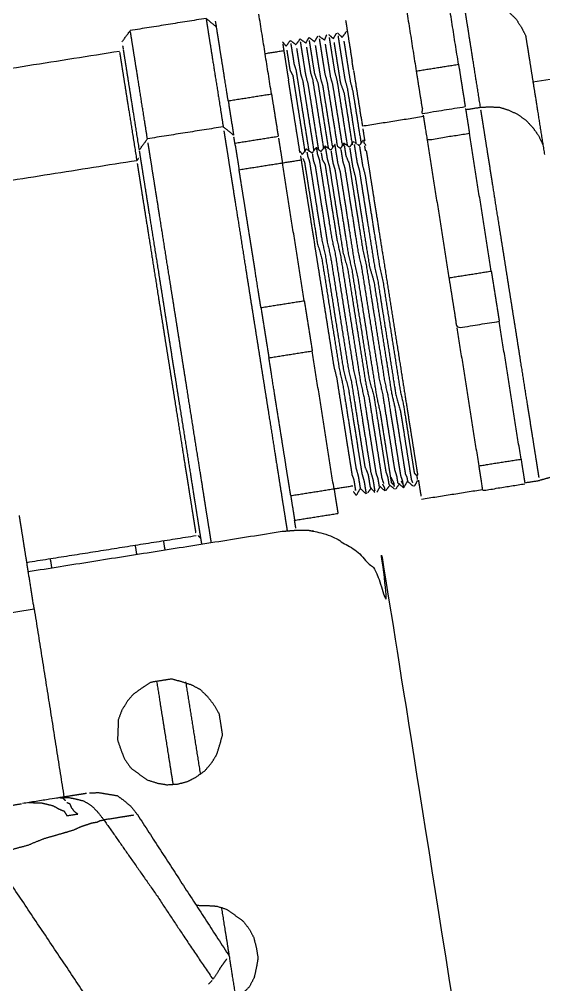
# Model space of a CAD drawing. Header units: inches. Extents: x 5516 to 5996, y -2506 to -2249.
# Drawn here: x 5681.752 to 5683.924, y -2469.846 to -2465.849 of the extents above; entities that cross this region are included whole.
import ezdxf

# ---------------------------------------------------------------- set-up
doc = ezdxf.new("R2010")
doc.units = ezdxf.units.IN
doc.header["$LTSCALE"] = 12
doc.header["$MEASUREMENT"] = 0
doc.layers.add('Make2D$Visible$DARK GREEN', color=98, linetype='Continuous', true_color=0x006300)

msp = doc.modelspace()

# ---------------------------------------------------------------- linework, layer by layer
at = {"layer": 'Make2D$Visible$DARK GREEN'}
for points in [[(5683.3433, -2465.73256), (5683.3956, -2466.06278)], [(5683.57091, -2466.03502), (5683.5186, -2465.70479)], [(5683.52893, -2465.77002), (5683.59009, -2465.76034), (5683.62807, -2465.76268), (5683.67013, -2465.76437), (5683.70533, -2465.77552), (5683.74589, -2465.79417), (5683.77895, -2465.81818), (5683.80858, -2465.84692), (5683.8307, -2465.88103), (5683.84874, -2465.91579), (5683.85584, -2465.96063)], [(5683.66176, -2466.21286), (5683.65143, -2466.14763), (5683.64174, -2466.08648), (5683.63206, -2466.02533), (5683.62366, -2465.97233), (5683.61656, -2465.92749), (5683.60946, -2465.88264), (5683.60365, -2465.84595), (5683.59913, -2465.81741), (5683.59525, -2465.79295), (5683.59267, -2465.77664)], [(5683.87909, -2466.1074), (5686.16618, -2465.74516)], [(5682.52535, -2465.84539), (5682.21144, -2465.89511)], [(5682.5685, -2465.88035), (5682.52535, -2465.84539)], [(5682.526, -2465.84947), (5682.52794, -2465.8617), (5682.53052, -2465.87801), (5682.53568, -2465.91062), (5682.54085, -2465.94324), (5682.54795, -2465.98808), (5682.5557, -2466.037), (5682.56474, -2466.09408), (5682.57507, -2466.15931), (5682.58476, -2466.22046), (5682.59638, -2466.29384)], [(5682.57108, -2465.89666), (5682.56463, -2465.85589)], [(5682.79631, -2466.1577), (5682.74401, -2465.82748)], [(5682.17713, -2465.94234), (5682.21144, -2465.89511)], [(5682.28246, -2466.34356), (5682.27084, -2466.27018), (5682.26116, -2466.20903), (5682.25082, -2466.1438), (5682.24179, -2466.08672), (5682.23404, -2466.0378), (5682.22693, -2465.99295), (5682.22177, -2465.96034), (5682.2166, -2465.92773), (5682.21402, -2465.91142), (5682.21208, -2465.89919)], [(5682.61112, -2466.14942), (5682.60208, -2466.09234), (5682.59562, -2466.05157), (5682.58852, -2466.00673), (5682.58271, -2465.97004), (5682.57754, -2465.93742), (5682.57367, -2465.91296), (5682.57108, -2465.89666)], [(5683.08932, -2465.92323), (5683.10648, -2465.89962)], [(5682.84148, -2465.94159), (5682.85694, -2465.96004)], [(5682.85694, -2465.96004), (5682.8741, -2465.93642)], [(5682.8741, -2465.93642), (5682.89771, -2465.95358)], [(5682.89771, -2465.95358), (5682.91487, -2465.92997)], [(5682.91487, -2465.92997), (5682.93848, -2465.94712)], [(5682.99191, -2466.39), (5682.98416, -2466.34108), (5682.97641, -2466.29216), (5682.96866, -2466.24324), (5682.96156, -2466.19839), (5682.9551, -2466.15762), (5682.94929, -2466.12093), (5682.93876, -2466.08081), (5682.93424, -2466.05227), (5682.92972, -2466.02373), (5682.92584, -2465.99927), (5682.92261, -2465.97889), (5682.91939, -2465.9585), (5682.9168, -2465.9422)], [(5682.93848, -2465.94712), (5682.95156, -2465.92416)], [(5682.95156, -2465.92416), (5682.97517, -2465.94131)], [(5683.03268, -2466.38355), (5683.02493, -2466.33462), (5683.01718, -2466.2857), (5683.00943, -2466.23678), (5683.00233, -2466.19193), (5682.99587, -2466.15117), (5682.99006, -2466.11447), (5682.97545, -2466.075), (5682.97093, -2466.04646), (5682.96641, -2466.01792), (5682.96253, -2465.99346), (5682.95931, -2465.97308), (5682.95608, -2465.95269), (5682.95349, -2465.93639)], [(5682.97517, -2465.94131), (5682.98825, -2465.91834)], [(5682.99233, -2465.9177), (5683.01594, -2465.93485)], [(5683.01594, -2465.93485), (5683.02494, -2465.91253)], [(5683.03309, -2465.91124), (5683.05263, -2465.92904)], [(5683.03503, -2465.92347), (5683.03761, -2465.93978), (5683.04084, -2465.96016), (5683.04407, -2465.98055), (5683.04859, -2466.00909), (5683.05247, -2466.03355), (5683.05763, -2466.06616), (5683.06752, -2466.10221), (5683.07333, -2466.1389), (5683.08043, -2466.18374), (5683.08754, -2466.22859), (5683.09464, -2466.27343), (5683.10239, -2466.32235), (5683.11014, -2466.37128)], [(5683.05263, -2465.92904), (5683.06571, -2465.90608)], [(5683.06979, -2465.90543), (5683.08932, -2465.92323)], [(5683.07172, -2465.91766), (5683.07431, -2465.93397), (5683.07753, -2465.95435), (5683.08076, -2465.97474), (5683.08528, -2466.00327), (5683.08916, -2466.02773), (5683.09432, -2466.06035), (5683.10013, -2466.09704), (5683.11002, -2466.13309), (5683.11712, -2466.17793), (5683.12423, -2466.22278), (5683.13133, -2466.26762), (5683.13908, -2466.31654), (5683.14683, -2466.36547)], [(5683.09598, -2465.93889), (5683.09856, -2465.9552), (5683.10179, -2465.97558), (5683.10502, -2465.99597), (5683.10889, -2466.02043), (5683.11277, -2466.04489), (5683.11729, -2466.07343), (5683.12245, -2466.10604), (5683.13299, -2466.14617), (5683.1388, -2466.18286), (5683.14526, -2466.22362), (5683.15236, -2466.26847), (5683.15946, -2466.31331), (5683.16721, -2466.36224)], [(5682.16663, -2465.98161), (5680.65005, -2466.22181)], [(5682.17971, -2465.95864), (5682.18165, -2465.97087)], [(5682.76983, -2465.99055), (5682.84729, -2465.97828)], [(5682.84277, -2465.94974), (5682.84471, -2465.96197), (5682.84665, -2465.9742), (5682.84923, -2465.99051), (5682.85311, -2466.01497), (5682.85698, -2466.03943), (5682.8615, -2466.06797)], [(5682.85953, -2465.97634), (5682.86211, -2465.99265), (5682.86534, -2466.01304), (5682.86856, -2466.03342), (5682.87244, -2466.05788), (5682.88447, -2466.08105), (5682.88899, -2466.10959), (5682.89415, -2466.1422), (5682.90061, -2466.18297), (5682.90642, -2466.21966), (5682.91288, -2466.26043), (5682.91998, -2466.30528), (5682.92708, -2466.35012), (5682.93483, -2466.39904)], [(5682.87603, -2465.94865), (5682.87862, -2465.96496), (5682.88185, -2465.98535), (5682.88507, -2466.00573), (5682.88959, -2466.03427), (5682.89755, -2466.05808), (5682.90271, -2466.0907), (5682.90852, -2466.12739), (5682.91433, -2466.16408), (5682.92144, -2466.20893), (5682.92854, -2466.25377), (5682.93564, -2466.29862), (5682.94339, -2466.34754), (5682.95114, -2466.39646)], [(5682.90029, -2465.96989), (5682.90288, -2465.98619), (5682.9061, -2466.00658), (5682.90933, -2466.02696), (5682.91321, -2466.05142), (5682.91708, -2466.07588), (5682.92568, -2466.10378), (5682.93084, -2466.13639), (5682.9373, -2466.17716), (5682.94311, -2466.21385), (5682.94957, -2466.25462), (5682.95667, -2466.29946), (5682.96378, -2466.34431), (5682.97152, -2466.39323)], [(5682.94106, -2465.96343), (5682.94364, -2465.97974), (5682.94687, -2466.00012), (5682.9501, -2466.02051), (5682.95398, -2466.04497), (5682.95785, -2466.06943), (5682.96645, -2466.09732), (5682.97161, -2466.12993), (5682.97807, -2466.1707), (5682.98388, -2466.20739), (5682.99034, -2466.24816), (5682.99744, -2466.29301), (5683.00454, -2466.33785), (5683.01229, -2466.38677)], [(5682.97775, -2465.95762), (5682.98034, -2465.97393), (5682.98356, -2465.99431), (5682.98679, -2466.01469), (5682.99067, -2466.03915), (5682.99454, -2466.06362), (5682.99906, -2466.09215), (5683.0083, -2466.12412), (5683.01476, -2466.16489), (5683.02057, -2466.20158), (5683.02703, -2466.24235), (5683.03413, -2466.2872), (5683.04123, -2466.33204), (5683.04898, -2466.38096)], [(5683.01852, -2465.95116), (5683.0211, -2465.96747), (5683.02433, -2465.98785), (5683.02756, -2466.00824), (5683.03144, -2466.0327), (5683.03531, -2466.05716), (5683.03983, -2466.0857), (5683.04907, -2466.11767), (5683.05553, -2466.15843), (5683.06134, -2466.19512), (5683.0678, -2466.23589), (5683.0749, -2466.28074), (5683.082, -2466.32558), (5683.08975, -2466.37451)], [(5683.05521, -2465.94535), (5683.0578, -2465.96166), (5683.06102, -2465.98204), (5683.06425, -2466.00243), (5683.06813, -2466.02689), (5683.072, -2466.05135), (5683.07652, -2466.07989), (5683.08169, -2466.1125), (5683.0963, -2466.15198), (5683.10211, -2466.18867), (5683.10857, -2466.22944), (5683.11567, -2466.27428), (5683.12277, -2466.31913), (5683.13052, -2466.36805)], [(5683.85584, -2465.96063), (5683.85842, -2465.97694), (5683.86036, -2465.98917), (5683.86423, -2466.01363), (5683.87005, -2466.05032), (5683.87586, -2466.08701), (5683.88296, -2466.13186), (5683.89006, -2466.1767), (5683.89846, -2466.2297), (5683.9075, -2466.28678), (5683.91718, -2466.34793), (5683.92687, -2466.40908)], [(5682.16728, -2465.98569), (5682.16921, -2465.99792), (5682.17115, -2466.01015), (5682.17502, -2466.03461), (5682.18019, -2466.06722), (5682.186, -2466.10391), (5682.1931, -2466.14876), (5682.20021, -2466.19361), (5682.2086, -2466.2466), (5682.21764, -2466.30368), (5682.22797, -2466.36891), (5682.2383, -2466.43414)], [(5683.13574, -2466.05797), (5683.13036, -2466.02402)], [(5683.3956, -2466.06278), (5683.57091, -2466.03502)], [(5683.57091, -2466.03502), (5683.5793, -2466.08801), (5683.58899, -2466.14917), (5683.59867, -2466.21032)], [(5682.8615, -2466.06797), (5682.86667, -2466.10059)], [(5682.91445, -2466.40227), (5682.90735, -2466.35743), (5682.90089, -2466.31666), (5682.89508, -2466.27997), (5682.88862, -2466.2392), (5682.88216, -2466.19843), (5682.877, -2466.16581), (5682.87183, -2466.1332), (5682.86667, -2466.10059)], [(5683.3956, -2466.06278), (5683.404, -2466.11578), (5683.41368, -2466.17693), (5683.42337, -2466.23808), (5683.59867, -2466.21032)], [(5682.61693, -2466.18611), (5682.61112, -2466.14942)], [(5682.61693, -2466.18611), (5682.79631, -2466.1577)], [(5682.79631, -2466.1577), (5682.8047, -2466.2107), (5682.81439, -2466.27185), (5682.82407, -2466.333)], [(5682.61693, -2466.18611), (5682.62791, -2466.25542), (5682.63953, -2466.3288)], [(5683.59996, -2466.21847), (5683.60448, -2466.24701), (5683.60965, -2466.27962), (5683.6161, -2466.32039)], [(5683.60061, -2466.22255), (5683.66176, -2466.21286)], [(5683.66176, -2466.21286), (5683.6991, -2466.21113), (5683.74116, -2466.21283), (5683.77635, -2466.22397), (5683.81692, -2466.24262), (5683.84998, -2466.26663), (5683.88025, -2466.29945), (5683.90172, -2466.32948), (5683.92041, -2466.36831)], [(5683.17254, -2466.29035), (5683.4253, -2466.25031)], [(5683.42466, -2466.24624), (5683.42918, -2466.27478), (5683.43434, -2466.30739), (5683.4408, -2466.34816), (5683.6161, -2466.32039)], [(5683.90455, -2467.74575), (5683.90132, -2467.72536), (5683.8968, -2467.69683), (5683.89099, -2467.66014), (5683.88517, -2467.62344), (5683.87743, -2467.57452), (5683.86839, -2467.51745), (5683.85935, -2467.46037), (5683.84901, -2467.39514), (5683.83868, -2467.32991), (5683.82706, -2467.25653), (5683.81544, -2467.18315), (5683.80252, -2467.10161), (5683.79026, -2467.02415), (5683.77799, -2466.94669), (5683.76572, -2466.86923), (5683.7528, -2466.7877), (5683.74118, -2466.71431), (5683.72956, -2466.64093), (5683.71923, -2466.5757), (5683.7089, -2466.51047), (5683.69986, -2466.4534), (5683.69082, -2466.39632), (5683.68307, -2466.3474), (5683.67726, -2466.31071), (5683.67145, -2466.27402), (5683.66693, -2466.24548), (5683.6637, -2466.22509)], [(5682.59638, -2466.29384), (5682.28246, -2466.34356)], [(5682.63953, -2466.3288), (5682.59638, -2466.29384)], [(5682.59896, -2466.31015), (5682.60219, -2466.33053), (5682.60671, -2466.35907), (5682.61188, -2466.39169), (5682.61898, -2466.43653), (5682.62673, -2466.48545), (5682.63641, -2466.54661), (5682.64545, -2466.60368), (5682.65643, -2466.67299), (5682.66741, -2466.74229), (5682.67968, -2466.81975), (5682.69194, -2466.89721), (5682.70421, -2466.97467), (5682.71777, -2467.06028), (5682.73069, -2467.14182), (5682.7436, -2467.22336), (5682.75716, -2467.30897), (5682.77007, -2467.39051), (5682.78299, -2467.47204), (5682.79461, -2467.54543), (5682.80623, -2467.61881), (5682.81657, -2467.68404), (5682.8269, -2467.74927), (5682.83529, -2467.80227), (5682.84369, -2467.85527), (5682.85079, -2467.90011), (5682.8566, -2467.9368), (5682.86112, -2467.96534)], [(5682.64599, -2466.36957), (5682.64276, -2466.34918), (5682.64082, -2466.33695)], [(5682.64684, -2466.36107), (5682.82407, -2466.333)], [(5682.82537, -2466.34116), (5682.82989, -2466.36969), (5682.83505, -2466.40231), (5682.84151, -2466.44308)], [(5683.17448, -2466.30258), (5683.17771, -2466.32296), (5683.18223, -2466.3515)], [(5683.7065, -2466.89115), (5683.6161, -2466.32039)], [(5682.24815, -2466.39079), (5682.28246, -2466.34356)], [(5682.5472, -2468.01506), (5682.54268, -2467.98652), (5682.53687, -2467.94983), (5682.52912, -2467.90091), (5682.52138, -2467.85199), (5682.51234, -2467.79491), (5682.50265, -2467.73376), (5682.49232, -2467.66853), (5682.4807, -2467.59515), (5682.46778, -2467.51361), (5682.45551, -2467.43615), (5682.44325, -2467.35869), (5682.42969, -2467.27308), (5682.41677, -2467.19154), (5682.40386, -2467.11), (5682.3903, -2467.02439), (5682.37803, -2466.94693), (5682.36576, -2466.86947), (5682.35349, -2466.79201), (5682.34252, -2466.72271), (5682.33154, -2466.6534), (5682.3225, -2466.59632), (5682.31281, -2466.53517), (5682.30506, -2466.48625), (5682.29796, -2466.44141), (5682.2928, -2466.40879), (5682.28828, -2466.38025), (5682.28505, -2466.35987)], [(5682.64599, -2466.36957), (5682.65051, -2466.3981), (5682.65567, -2466.43072), (5682.66213, -2466.47149)], [(5682.96466, -2466.40268), (5682.98182, -2466.37906)], [(5682.98182, -2466.37906), (5683.00135, -2466.39686)], [(5683.00135, -2466.39686), (5683.01851, -2466.37325)], [(5683.01851, -2466.37325), (5683.04212, -2466.39041)], [(5683.02045, -2466.38548), (5683.01851, -2466.37325)], [(5683.04212, -2466.39041), (5683.05928, -2466.36679)], [(5683.30372, -2467.77822), (5683.29363, -2467.76728), (5683.28976, -2467.74282), (5683.28459, -2467.71021), (5683.27878, -2467.67352), (5683.27232, -2467.63275), (5683.26457, -2467.58383), (5683.25618, -2467.53083), (5683.24778, -2467.47783), (5683.23338, -2467.41325), (5683.22369, -2467.35209), (5683.21336, -2467.28687), (5683.20238, -2467.21756), (5683.19141, -2467.14825), (5683.17978, -2467.07487), (5683.16881, -2467.00556), (5683.15718, -2466.93218), (5683.14278, -2466.8676), (5683.13244, -2466.80237), (5683.12211, -2466.73714), (5683.11307, -2466.68006), (5683.10403, -2466.62299), (5683.09628, -2466.57407), (5683.08854, -2466.52515), (5683.08143, -2466.4803), (5683.07154, -2466.44425), (5683.06702, -2466.41572), (5683.06315, -2466.39126), (5683.06121, -2466.37903), (5683.05928, -2466.36679)], [(5683.06875, -2466.37368), (5683.08289, -2466.38395)], [(5683.08289, -2466.38395), (5683.09597, -2466.36098)], [(5683.09597, -2466.36098), (5683.11958, -2466.37814)], [(5683.09778, -2466.37243), (5683.09597, -2466.36098)], [(5683.11958, -2466.37814), (5683.13674, -2466.35453)], [(5683.1402, -2466.35704), (5683.14474, -2466.36034)], [(5683.1529, -2466.36627), (5683.16035, -2466.37168)], [(5683.16035, -2466.37168), (5683.1775, -2466.34807)], [(5683.16099, -2466.37576), (5683.16293, -2466.38799), (5683.16551, -2466.4043), (5683.16874, -2466.42468), (5683.17326, -2466.45322), (5683.1838, -2466.49334), (5683.19025, -2466.53411), (5683.19671, -2466.57488), (5683.20575, -2466.63195), (5683.21414, -2466.68495), (5683.22254, -2466.73795), (5683.23287, -2466.80318), (5683.24256, -2466.86433), (5683.25696, -2466.92892), (5683.26794, -2466.99822), (5683.27827, -2467.06345), (5683.28925, -2467.13276), (5683.29958, -2467.19799), (5683.30991, -2467.26321), (5683.3196, -2467.32437), (5683.32993, -2467.3896), (5683.34305, -2467.44603), (5683.35144, -2467.49902), (5683.35919, -2467.54795), (5683.36694, -2467.59687), (5683.37339, -2467.63764), (5683.37856, -2467.67025), (5683.38372, -2467.70287), (5683.3876, -2467.72733), (5683.39769, -2467.73827), (5683.40027, -2467.75457)], [(5683.17815, -2466.35215), (5683.18009, -2466.36438)], [(5683.18138, -2466.37253), (5683.18461, -2466.39291)], [(5683.18416, -2466.36373), (5683.18546, -2466.37188)], [(5683.4408, -2466.34816), (5683.5312, -2466.91891)], [(5682.2488, -2466.39486), (5682.25074, -2466.40709), (5682.25332, -2466.4234), (5682.25848, -2466.45602), (5682.26365, -2466.48863), (5682.27011, -2466.5294), (5682.27786, -2466.57832), (5682.28625, -2466.63132), (5682.29529, -2466.68839), (5682.30562, -2466.75362), (5682.31724, -2466.82701), (5682.32822, -2466.89631), (5682.34049, -2466.97377), (5682.35276, -2467.05123), (5682.36503, -2467.12869), (5682.37729, -2467.20615), (5682.39085, -2467.29176), (5682.40312, -2467.36922), (5682.41539, -2467.44668), (5682.42701, -2467.52007), (5682.43864, -2467.59345), (5682.44961, -2467.66276), (5682.45994, -2467.72798), (5682.46963, -2467.78914), (5682.47867, -2467.84621), (5682.48513, -2467.88698), (5682.49223, -2467.93183), (5682.49804, -2467.96852), (5682.50192, -2467.99298), (5682.5045, -2468.00929), (5682.50644, -2468.02152)], [(5682.91316, -2466.39412), (5682.92389, -2466.40913)], [(5682.91639, -2466.4145), (5682.91832, -2466.42673), (5682.92026, -2466.43896), (5682.92349, -2466.45935), (5682.92736, -2466.48381), (5682.93124, -2466.50827), (5682.93511, -2466.53273), (5682.94028, -2466.56534), (5682.94609, -2466.60203), (5682.95125, -2466.63465), (5682.95771, -2466.67542), (5682.96352, -2466.71211), (5682.97062, -2466.75695), (5682.97773, -2466.8018)], [(5682.92389, -2466.40913), (5682.94105, -2466.38552)], [(5682.94105, -2466.38552), (5682.96466, -2466.40268)], [(5682.96531, -2466.40675), (5682.96724, -2466.41898), (5682.96983, -2466.43529), (5682.97713, -2466.45503), (5682.98165, -2466.48357), (5682.98811, -2466.52433), (5682.99457, -2466.5651), (5683.00102, -2466.60587), (5683.01006, -2466.66295), (5683.01846, -2466.71595), (5683.02685, -2466.76894), (5683.04126, -2466.83353), (5683.05095, -2466.89468), (5683.06128, -2466.95991), (5683.07225, -2467.02922), (5683.08258, -2467.09444), (5683.09356, -2467.16375), (5683.10389, -2467.22898), (5683.11422, -2467.29421), (5683.12799, -2467.35472), (5683.13832, -2467.41994), (5683.14736, -2467.47702), (5683.15575, -2467.53002), (5683.1635, -2467.57894), (5683.17125, -2467.62786), (5683.17771, -2467.66863), (5683.18287, -2467.70125), (5683.19619, -2467.73257), (5683.20007, -2467.75703), (5683.202, -2467.76926), (5683.20459, -2467.78557)], [(5683.002, -2466.40094), (5683.00394, -2466.41317), (5683.00652, -2466.42948), (5683.0179, -2466.44857), (5683.02242, -2466.47711), (5683.02888, -2466.51788), (5683.03533, -2466.55865), (5683.04179, -2466.59941), (5683.05083, -2466.65649), (5683.05923, -2466.70949), (5683.06762, -2466.76249), (5683.08203, -2466.82707), (5683.09171, -2466.88822), (5683.10204, -2466.95345), (5683.11302, -2467.02276), (5683.12335, -2467.08799), (5683.13433, -2467.15729), (5683.14466, -2467.22252), (5683.15499, -2467.28775), (5683.16468, -2467.3489), (5683.17909, -2467.41349), (5683.18813, -2467.47056), (5683.19652, -2467.52356), (5683.20427, -2467.57248), (5683.21202, -2467.62141), (5683.21847, -2467.66217), (5683.22364, -2467.69479), (5683.22881, -2467.7274), (5683.23676, -2467.75122), (5683.23869, -2467.76345), (5683.24128, -2467.77976)], [(5683.04277, -2466.39448), (5683.0447, -2466.40671), (5683.04729, -2466.42302), (5683.05052, -2466.44341), (5683.05911, -2466.4713), (5683.06557, -2466.51207), (5683.07203, -2466.55283), (5683.07848, -2466.5936), (5683.08752, -2466.65068), (5683.09592, -2466.70368), (5683.10431, -2466.75668), (5683.11464, -2466.8219), (5683.1284, -2466.88241), (5683.13874, -2466.94764), (5683.14971, -2467.01695), (5683.16004, -2467.08218), (5683.17102, -2467.15148), (5683.18135, -2467.21671), (5683.19168, -2467.28194), (5683.20137, -2467.34309), (5683.21985, -2467.40703), (5683.22889, -2467.46411), (5683.23729, -2467.5171), (5683.24504, -2467.56603), (5683.25279, -2467.61495), (5683.25924, -2467.65572), (5683.26441, -2467.68833), (5683.26957, -2467.72095), (5683.27752, -2467.74476), (5683.27946, -2467.75699), (5683.28204, -2467.7733)], [(5683.08353, -2466.38803), (5683.08547, -2466.40026), (5683.08805, -2466.41656), (5683.09128, -2466.43695), (5683.09988, -2466.46484), (5683.10634, -2466.50561), (5683.11279, -2466.54638), (5683.11925, -2466.58715), (5683.12829, -2466.64422), (5683.13669, -2466.69722), (5683.14508, -2466.75022), (5683.15541, -2466.81545), (5683.16917, -2466.87595), (5683.1795, -2466.94118), (5683.19048, -2467.01049), (5683.20081, -2467.07572), (5683.21179, -2467.14502), (5683.22212, -2467.21025), (5683.23245, -2467.27548), (5683.24214, -2467.33664), (5683.25655, -2467.40122), (5683.26559, -2467.45829), (5683.27398, -2467.51129), (5683.28173, -2467.56022), (5683.28948, -2467.60914), (5683.29593, -2467.64991), (5683.3011, -2467.68252), (5683.30627, -2467.71513), (5683.31422, -2467.73895), (5683.31615, -2467.75118), (5683.31874, -2467.76749)], [(5683.12023, -2466.38222), (5683.12216, -2466.39445), (5683.12475, -2466.41075), (5683.12797, -2466.43114), (5683.13249, -2466.45968), (5683.14303, -2466.4998), (5683.14949, -2466.54057), (5683.15594, -2466.58133), (5683.16498, -2466.63841), (5683.17338, -2466.69141), (5683.18177, -2466.74441), (5683.1921, -2466.80964), (5683.20179, -2466.87079), (5683.22027, -2466.93473)], [(5682.2383, -2466.43414), (5680.79918, -2466.66207)], [(5682.24517, -2466.42469), (5682.2383, -2466.43414)], [(5682.24024, -2466.44637), (5682.24347, -2466.46675), (5682.24799, -2466.49529), (5682.2538, -2466.53198), (5682.25961, -2466.56867), (5682.26736, -2466.61759), (5682.27575, -2466.67059), (5682.28609, -2466.73582), (5682.29642, -2466.80105), (5682.30675, -2466.86628), (5682.31837, -2466.93966), (5682.32999, -2467.01305), (5682.34291, -2467.09458), (5682.35518, -2467.17204), (5682.36744, -2467.2495), (5682.37971, -2467.32696), (5682.39263, -2467.4085), (5682.40425, -2467.48188), (5682.41587, -2467.55526), (5682.4262, -2467.62049), (5682.43653, -2467.68572), (5682.44557, -2467.7428), (5682.45526, -2467.80395), (5682.46236, -2467.8488), (5682.46882, -2467.88956), (5682.47463, -2467.92625), (5682.47915, -2467.95479), (5682.48238, -2467.97518)], [(5682.66213, -2466.47149), (5682.84151, -2466.44308)], [(5682.84151, -2466.44308), (5682.91897, -2466.43081)], [(5682.93191, -2467.01383), (5682.84151, -2466.44308)], [(5682.92648, -2466.42544), (5682.93314, -2466.4411), (5682.93636, -2466.46149), (5682.94088, -2466.49002), (5682.94734, -2466.53079), (5682.9538, -2466.57156), (5682.96026, -2466.61233), (5682.96929, -2466.6694), (5682.97769, -2466.7224), (5682.98608, -2466.7754), (5683.00457, -2466.83934), (5683.01425, -2466.90049), (5683.02459, -2466.96572), (5683.03556, -2467.03503), (5683.04589, -2467.10026), (5683.05687, -2467.16956), (5683.0672, -2467.23479), (5683.07753, -2467.30002), (5683.0913, -2467.36053), (5683.10163, -2467.42576), (5683.11067, -2467.48283), (5683.11906, -2467.53583), (5683.12681, -2467.58475), (5683.13456, -2467.63367), (5683.14101, -2467.67444), (5683.14618, -2467.70706), (5683.15542, -2467.73903), (5683.1593, -2467.76349), (5683.16123, -2467.77572), (5683.16382, -2467.79202)], [(5682.67311, -2466.54079), (5682.66213, -2466.47149)], [(5682.74155, -2466.97294), (5682.72993, -2466.89955), (5682.7196, -2466.83432), (5682.70926, -2466.7691), (5682.69893, -2466.70387), (5682.68989, -2466.64679), (5682.6815, -2466.59379), (5682.67311, -2466.54079)], [(5682.97773, -2466.8018), (5682.98418, -2466.84257), (5682.99064, -2466.88334), (5682.99774, -2466.92818), (5683.00485, -2466.97303), (5683.01195, -2467.01787), (5683.01905, -2467.06272), (5683.0268, -2467.11164), (5683.03326, -2467.15241), (5683.04036, -2467.19725), (5683.04746, -2467.2421), (5683.05457, -2467.28694), (5683.06575, -2467.33114), (5683.07156, -2467.36783), (5683.07866, -2467.41268), (5683.08512, -2467.45345), (5683.09093, -2467.49014), (5683.09674, -2467.52683), (5683.10255, -2467.56352), (5683.10836, -2467.60021), (5683.11288, -2467.62875), (5683.1174, -2467.65729), (5683.12192, -2467.68582), (5683.1258, -2467.71029), (5683.12967, -2467.73475), (5683.13698, -2467.75448), (5683.13956, -2467.77079), (5683.1415, -2467.78302), (5683.14408, -2467.79933)], [(5683.5312, -2466.91891), (5683.7065, -2466.89115)], [(5683.7065, -2466.89115), (5683.71748, -2466.96045), (5683.72846, -2467.02976), (5683.73943, -2467.09907)], [(5683.22027, -2466.93473), (5683.23125, -2467.00403), (5683.24158, -2467.06926), (5683.25256, -2467.13857), (5683.26289, -2467.2038), (5683.27322, -2467.26903), (5683.28291, -2467.33018), (5683.29324, -2467.39541), (5683.30635, -2467.45184), (5683.31475, -2467.50484), (5683.3225, -2467.55376), (5683.33025, -2467.60268), (5683.3367, -2467.64345), (5683.34187, -2467.67606), (5683.34703, -2467.70868), (5683.35091, -2467.73314), (5683.35692, -2467.74472), (5683.3595, -2467.76103)], [(5683.5312, -2466.91891), (5683.54218, -2466.98822), (5683.55315, -2467.05753), (5683.56413, -2467.12683), (5683.73943, -2467.09907)], [(5682.75253, -2467.04224), (5682.74155, -2466.97294)], [(5682.75253, -2467.04224), (5682.93191, -2467.01383)], [(5682.93191, -2467.01383), (5682.94288, -2467.08314), (5682.95386, -2467.15244), (5682.96484, -2467.22175)], [(5682.75253, -2467.04224), (5682.7635, -2467.11155), (5682.77448, -2467.18085), (5682.78546, -2467.25016)], [(5683.82983, -2467.66982), (5683.73943, -2467.09907)], [(5683.56413, -2467.12683), (5683.65453, -2467.69759)], [(5682.78546, -2467.25016), (5682.96484, -2467.22175)], [(5682.79643, -2467.31947), (5682.78546, -2467.25016)], [(5683.05524, -2467.79251), (5682.96484, -2467.22175)], [(5682.86488, -2467.75161), (5682.85649, -2467.69861), (5682.84809, -2467.64561), (5682.83905, -2467.58854), (5682.82872, -2467.52331), (5682.81839, -2467.45808), (5682.80806, -2467.39285), (5682.79643, -2467.31947)], [(5684.09798, -2467.48944), (5684.10444, -2467.53021), (5684.09866, -2467.57291), (5684.08752, -2467.60811), (5684.06887, -2467.64868), (5684.04485, -2467.68174), (5684.01204, -2467.71201), (5683.982, -2467.73348), (5683.94253, -2467.74809), (5683.90648, -2467.75798)], [(5683.65453, -2467.69759), (5683.82983, -2467.66982)], [(5683.65453, -2467.69759), (5683.66099, -2467.73835), (5683.66615, -2467.77097), (5683.67067, -2467.79951), (5683.84598, -2467.77174)], [(5682.87586, -2467.82092), (5682.86488, -2467.75161)], [(5683.05524, -2467.79251), (5683.1327, -2467.78024)], [(5683.26553, -2467.80099), (5683.24128, -2467.77976)], [(5683.26295, -2467.78468), (5683.25694, -2467.7731)], [(5683.28677, -2467.77673), (5683.26961, -2467.80034)], [(5683.3063, -2467.79453), (5683.28204, -2467.7733)], [(5683.32754, -2467.77027), (5683.31038, -2467.79389)], [(5683.34299, -2467.78872), (5683.31874, -2467.76749)], [(5683.34041, -2467.77241), (5683.3344, -2467.76083)], [(5683.3595, -2467.76103), (5683.34299, -2467.78872)], [(5683.38376, -2467.78226), (5683.3595, -2467.76103)], [(5683.38479, -2467.78054), (5683.38376, -2467.78226)], [(5683.40092, -2467.75865), (5683.38784, -2467.78162)], [(5683.84533, -2467.76766), (5683.90648, -2467.75798)], [(5682.87586, -2467.82092), (5683.05524, -2467.79251)], [(5683.05524, -2467.79251), (5683.06169, -2467.83327), (5683.06686, -2467.86589), (5683.07138, -2467.89443)], [(5683.14731, -2467.81971), (5683.13657, -2467.8047)], [(5683.14408, -2467.79933), (5683.14353, -2467.79589)], [(5683.16382, -2467.79202), (5683.14731, -2467.81971)], [(5683.18808, -2467.81326), (5683.16382, -2467.79202)], [(5683.18943, -2467.81099), (5683.18886, -2467.81194)], [(5683.20931, -2467.789), (5683.1948, -2467.80897)], [(5683.22477, -2467.80745), (5683.20459, -2467.78557)], [(5683.246, -2467.78319), (5683.23292, -2467.80615)], [(5683.41726, -2467.83546), (5683.67003, -2467.79543)], [(5682.87586, -2467.82092), (5682.88231, -2467.86168), (5682.88748, -2467.8943), (5682.892, -2467.92284)], [(5682.84073, -2467.96857), (5682.89438, -2467.96425), (5682.94867, -2467.96401), (5683.00897, -2467.97535), (5683.06242, -2467.99614), (5683.10899, -2468.02638), (5683.15557, -2468.05661), (5683.19529, -2468.09629), (5683.2275, -2468.14134), (5683.25563, -2468.18703), (5683.28034, -2468.23745), (5683.29002, -2468.2986), (5683.68326, -2470.78139)], [(5682.892, -2467.92284), (5683.07138, -2467.89443)], [(5681.81345, -2468.29008), (5681.80506, -2468.23708), (5681.79666, -2468.18408), (5681.78827, -2468.13108), (5681.78052, -2468.08216), (5681.77342, -2468.03732), (5681.76696, -2467.99655), (5681.76179, -2467.96393), (5681.75792, -2467.93947), (5681.75469, -2467.91909), (5681.75211, -2467.90278)], [(5682.89716, -2467.95545), (5682.89458, -2467.93914), (5682.892, -2467.92284)], [(5681.78891, -2468.13516), (5682.84073, -2467.96857)], [(5682.48432, -2467.98741), (5681.7831, -2468.09847)], [(5682.35559, -2468.04541), (5682.34978, -2468.00872)], [(5682.49247, -2467.98612), (5682.50256, -2467.99705)], [(5682.23155, -2468.02744), (5682.23737, -2468.06413)], [(5681.88676, -2468.11966), (5681.88095, -2468.08297)], [(5681.27123, -2468.37596), (5681.81345, -2468.29008)], [(5681.81345, -2468.29008), (5681.93678, -2469.06875)], [(5682.44897, -2469.00435), (5682.40884, -2469.01488), (5682.36335, -2469.01791), (5682.32473, -2469.01149), (5682.28073, -2468.99756), (5682.24767, -2468.97354), (5682.21461, -2468.94952), (5682.18777, -2468.91198), (5682.17381, -2468.87658), (5682.15855, -2468.83303), (5682.16025, -2468.79097), (5682.16194, -2468.74891), (5682.17652, -2468.70899), (5682.19989, -2468.67186), (5682.22455, -2468.64288), (5682.26209, -2468.61604), (5682.2962, -2468.59392), (5682.34105, -2468.58681), (5682.38181, -2468.58036), (5682.42109, -2468.59085), (5682.46508, -2468.60478), (5682.50157, -2468.62408), (5682.5312, -2468.65282), (5682.5574, -2468.68628), (5682.58016, -2468.72446), (5682.58662, -2468.76523), (5682.59372, -2468.81008), (5682.58322, -2468.84935), (5682.5693, -2468.89335), (5682.54936, -2468.92576), (5682.52126, -2468.95946), (5682.48372, -2468.9863), (5682.44897, -2469.00435)], [(5682.32066, -2468.59004), (5682.33616, -2468.68789), (5682.35359, -2468.79796), (5682.37038, -2468.90396), (5682.38846, -2469.01811)], [(5682.50281, -2468.97492), (5682.48732, -2468.87708), (5682.47182, -2468.77924), (5682.45697, -2468.68547), (5682.44212, -2468.5917)], [(5682.04278, -2469.05196), (5682.08012, -2469.05023), (5682.11874, -2469.05665), (5682.15737, -2469.06307), (5682.18571, -2469.08365), (5682.21469, -2469.10832), (5682.24088, -2469.14178)], [(5681.61064, -2469.12041), (5681.64733, -2469.1146), (5681.68809, -2469.10814), (5681.72479, -2469.10233), (5681.76148, -2469.09652)], [(5681.94344, -2469.08441), (5681.93335, -2469.07348), (5681.92047, -2469.07134), (5681.90824, -2469.07327), (5681.76555, -2469.09587)], [(5681.79002, -2469.092), (5681.81512, -2469.0922), (5681.84023, -2469.0924), (5681.8619, -2469.09733), (5681.89238, -2469.10504), (5681.91535, -2469.11812), (5681.93767, -2469.12712), (5681.94905, -2469.14621)], [(5681.99389, -2469.13911), (5681.97973, -2469.12882), (5681.96899, -2469.1138), (5681.96233, -2469.09814), (5681.94881, -2469.09192)], [(5681.94905, -2469.14621), (5681.99389, -2469.13911)], [(5681.64163, -2469.3161), (5681.67295, -2469.30278), (5681.71243, -2469.28817), (5681.74847, -2469.27828), (5681.7886, -2469.26774), (5681.81992, -2469.25443), (5681.85532, -2469.24046), (5681.88729, -2469.23122), (5681.91926, -2469.22198), (5681.95123, -2469.21273), (5681.97912, -2469.20414), (5682.00637, -2469.19146), (5682.03018, -2469.18351), (5682.054, -2469.17556), (5682.07438, -2469.17233), (5682.08596, -2469.16632), (5682.10227, -2469.16374)], [(5682.22458, -2469.14436), (5682.20419, -2469.14759), (5682.17973, -2469.15147), (5682.14712, -2469.15663), (5682.10227, -2469.16374)], [(5682.10227, -2469.16374), (5682.21028, -2469.31797), (5682.32366, -2469.47971), (5682.43361, -2469.64618), (5682.55365, -2469.82359)], [(5682.24088, -2469.14178), (5682.62227, -2469.72913)], [(5682.052, -2469.92811), (5681.64163, -2469.3161)], [(5682.48419, -2469.51698), (5682.53033, -2469.51803), (5682.56831, -2469.52037), (5682.61231, -2469.5343), (5682.64536, -2469.55831), (5682.67842, -2469.58233), (5682.70462, -2469.61579), (5682.72266, -2469.65055), (5682.73384, -2469.69475), (5682.74029, -2469.73552), (5682.73388, -2469.77414), (5682.72403, -2469.8175), (5682.70473, -2469.85398), (5682.67599, -2469.88361), (5682.64317, -2469.91388), (5682.60434, -2469.93257), (5682.56894, -2469.94654), (5682.52345, -2469.94956), (5682.48075, -2469.94379), (5682.44619, -2469.93672), (5682.40563, -2469.91807), (5682.37257, -2469.89406)], [(5682.65068, -2469.90852), (5682.63583, -2469.81475), (5682.62227, -2469.72913), (5682.60548, -2469.62314), (5682.58998, -2469.52529)], [(5682.55365, -2469.82359), (5682.5708, -2469.79997), (5682.58388, -2469.77701), (5682.59417, -2469.76284), (5682.60447, -2469.74867), (5682.61133, -2469.73923)], [(5682.55022, -2469.82831), (5682.53585, -2469.84312)]]:
    msp.add_open_spline(points, degree=1, dxfattribs=at)
for points, knots in [([(5683.10345, -2465.85413), (5683.10603, -2465.87044), (5683.10991, -2465.8949), (5683.11443, -2465.92343), (5683.12024, -2465.96013), (5683.12734, -2466.00497), (5683.13036, -2466.02402)], [2, 2, 3, 4, 5, 6, 7, 7.4248089, 7.4248089]), ([(5682.99426, -2465.92993), (5682.99685, -2465.94624), (5683.00007, -2465.96662), (5683.0033, -2465.987), (5683.00782, -2466.01554), (5683.0117, -2466.04), (5683.01686, -2466.07262), (5683.02675, -2466.10866), (5683.03256, -2466.14535), (5683.03966, -2466.1902), (5683.04677, -2466.23504), (5683.05387, -2466.27989), (5683.06162, -2466.32881), (5683.0686, -2466.37291)], [0, 0, 1, 2, 3, 4, 5, 6, 7, 8, 9, 10, 11, 12, 12.9013571, 12.9013571]), ([(5682.18208, -2465.9736), (5682.18229, -2465.97495), (5682.18681, -2466.00349), (5682.19327, -2466.04426), (5682.19908, -2466.08095), (5682.20812, -2466.13802), (5682.21651, -2466.19102), (5682.2262, -2466.25217), (5682.23653, -2466.3174), (5682.24815, -2466.39079)], [2.9336016, 2.9336016, 3, 4, 5, 6, 7, 8, 9, 10, 11, 11]), ([(5683.13615, -2466.06055), (5683.14284, -2466.10281), (5683.15252, -2466.16397), (5683.16221, -2466.22512), (5683.17254, -2466.29035)], [8.2026002, 8.2026002, 9, 10, 11, 12, 12]), ([(5682.98182, -2466.37906), (5682.98375, -2466.39129), (5682.98634, -2466.4076), (5682.99429, -2466.43142), (5682.99945, -2466.46403), (5683.00462, -2466.49665), (5683.01172, -2466.54149), (5683.01947, -2466.59041), (5683.02786, -2466.64341), (5683.03626, -2466.69641), (5683.04594, -2466.75756), (5683.05971, -2466.81807), (5683.07068, -2466.88737), (5683.08166, -2466.95668), (5683.09264, -2467.02599), (5683.10426, -2467.09937), (5683.11459, -2467.1646), (5683.12557, -2467.2339), (5683.13655, -2467.30321), (5683.15095, -2467.36779), (5683.16064, -2467.42895), (5683.17097, -2467.49418), (5683.17936, -2467.54717), (5683.18776, -2467.60017), (5683.19551, -2467.64909), (5683.20196, -2467.68986), (5683.20713, -2467.72248), (5683.21637, -2467.75445), (5683.22025, -2467.77891), (5683.22283, -2467.79521), (5683.22366, -2467.80046)], [0, 0, 1, 2, 3, 4, 5, 6, 7, 8, 9, 10, 11, 12, 13, 14, 15, 16, 17, 18, 19, 20, 21, 22, 23, 24, 25, 26, 27, 28, 29, 29.4289103, 29.4289103]), ([(5683.09778, -2466.37243), (5683.0979, -2466.37321), (5683.10049, -2466.38952), (5683.10436, -2466.41398), (5683.11768, -2466.44531), (5683.12285, -2466.47792), (5683.12995, -2466.52276), (5683.1377, -2466.57169), (5683.14609, -2466.62469), (5683.15449, -2466.67768), (5683.16417, -2466.73884), (5683.17386, -2466.79999), (5683.18891, -2466.86865), (5683.19989, -2466.93796), (5683.21087, -2467.00726), (5683.22249, -2467.08064), (5683.23282, -2467.14587), (5683.2438, -2467.21518), (5683.25477, -2467.28449), (5683.2651, -2467.34971), (5683.27887, -2467.41022), (5683.2892, -2467.47545), (5683.29759, -2467.52845), (5683.30599, -2467.58145), (5683.31374, -2467.63037), (5683.32019, -2467.67114), (5683.32536, -2467.70375), (5683.33052, -2467.73637), (5683.33847, -2467.76018), (5683.34106, -2467.77649), (5683.34299, -2467.78872)], [0.9355759, 0.9355759, 1, 2, 3, 4, 5, 6, 7, 8, 9, 10, 11, 12, 13, 14, 15, 16, 17, 18, 19, 20, 21, 22, 23, 24, 25, 26, 27, 28, 29, 30, 30]), ([(5683.13867, -2466.36676), (5683.14126, -2466.38306), (5683.14513, -2466.40752), (5683.1503, -2466.44014), (5683.15954, -2466.47211), (5683.16664, -2466.51695), (5683.17439, -2466.56588), (5683.18278, -2466.61887), (5683.19118, -2466.67187), (5683.20086, -2466.73303), (5683.21055, -2466.79418), (5683.22153, -2466.86348), (5683.23658, -2466.93214), (5683.24756, -2467.00145), (5683.25918, -2467.07483), (5683.26951, -2467.14006), (5683.28049, -2467.20937), (5683.29146, -2467.27867), (5683.3018, -2467.3439), (5683.31148, -2467.40506), (5683.32997, -2467.46899), (5683.33836, -2467.52199), (5683.34676, -2467.57499), (5683.3545, -2467.62391), (5683.36096, -2467.66468), (5683.36613, -2467.6973), (5683.37129, -2467.72991), (5683.37517, -2467.75437), (5683.38047, -2467.76685)], [1, 1, 2, 3, 4, 5, 6, 7, 8, 9, 10, 11, 12, 13, 14, 15, 16, 17, 18, 19, 20, 21, 22, 23, 24, 25, 26, 27, 28, 28.7969663, 28.7969663]), ([(5682.94324, -2466.39938), (5682.94557, -2466.41406), (5682.95352, -2466.43787), (5682.95869, -2466.47049), (5682.96385, -2466.5031), (5682.97095, -2466.54795), (5682.9787, -2466.59687), (5682.9871, -2466.64987), (5682.99549, -2466.70287), (5683.00518, -2466.76402), (5683.01894, -2466.82453), (5683.02992, -2466.89383), (5683.04089, -2466.96314), (5683.05187, -2467.03244), (5683.06349, -2467.10583), (5683.07382, -2467.17106), (5683.0848, -2467.24036), (5683.09578, -2467.30967), (5683.11426, -2467.37361), (5683.12395, -2467.43476), (5683.13428, -2467.49999), (5683.14267, -2467.55299), (5683.15107, -2467.60598), (5683.15882, -2467.65491), (5683.16527, -2467.69567), (5683.17044, -2467.72829), (5683.17968, -2467.76026), (5683.18356, -2467.78472), (5683.18614, -2467.80103), (5683.1875, -2467.80959)], [1.09986, 1.09986, 2, 3, 4, 5, 6, 7, 8, 9, 10, 11, 12, 13, 14, 15, 16, 17, 18, 19, 20, 21, 22, 23, 24, 25, 26, 27, 28, 29, 29.7005357, 29.7005357]), ([(5683.02045, -2466.38548), (5683.02303, -2466.40179), (5683.0269, -2466.42625), (5683.03614, -2466.45822), (5683.04131, -2466.49083), (5683.04841, -2466.53568), (5683.05616, -2466.5846), (5683.06456, -2466.6376), (5683.07295, -2466.6906), (5683.08264, -2466.75175), (5683.09232, -2466.8129), (5683.11145, -2466.88092), (5683.12243, -2466.95022), (5683.13341, -2467.01953), (5683.14503, -2467.09291), (5683.15536, -2467.15814), (5683.16634, -2467.22745), (5683.17731, -2467.29675), (5683.18765, -2467.36198), (5683.20141, -2467.42249), (5683.21174, -2467.48772), (5683.22013, -2467.54072), (5683.22853, -2467.59372), (5683.23628, -2467.64264), (5683.24273, -2467.68341), (5683.2479, -2467.71602), (5683.25306, -2467.74864), (5683.26065, -2467.77137)], [1, 1, 2, 3, 4, 5, 6, 7, 8, 9, 10, 11, 12, 13, 14, 15, 16, 17, 18, 19, 20, 21, 22, 23, 24, 25, 26, 27, 27.9544899, 27.9544899]), ([(5683.18868, -2466.39227), (5683.19385, -2466.42488), (5683.2016, -2466.4738), (5683.21064, -2466.53088), (5683.21968, -2466.58796), (5683.23001, -2466.65319), (5683.24034, -2466.71841), (5683.25196, -2466.7918), (5683.26359, -2466.86518), (5683.2765, -2466.94672), (5683.28877, -2467.02418), (5683.30104, -2467.10164), (5683.31331, -2467.1791), (5683.32622, -2467.26063), (5683.33784, -2467.33401), (5683.34946, -2467.4074), (5683.3598, -2467.47263), (5683.37013, -2467.53786), (5683.37917, -2467.59493), (5683.38821, -2467.65201), (5683.39596, -2467.70093), (5683.40177, -2467.73762)], [5.1111111, 5.1111111, 6, 7, 8, 9, 10, 11, 12, 13, 14, 15, 16, 17, 18, 19, 20, 21, 22, 23, 24, 25, 26, 26]), ([(5683.82983, -2467.66982), (5683.83629, -2467.71059), (5683.84146, -2467.7432), (5683.84483, -2467.76454)], [0, 0, 1, 2, 2.7475688, 2.7475688]), ([(5683.28976, -2467.74282), (5683.30178, -2467.76599), (5683.30437, -2467.7823), (5683.3044, -2467.78253)], [27, 27, 28, 29, 29.0189666, 29.0189666]), ([(5683.40471, -2467.75623), (5683.40758, -2467.77431), (5683.4121, -2467.80285), (5683.41533, -2467.82323)], [26.507139, 26.507139, 27, 28, 29, 29]), ([(5683.26295, -2467.78468), (5683.2636, -2467.78876), (5683.26553, -2467.80099)], [28.75, 28.75, 29, 30, 30]), ([(5682.03055, -2469.0539), (5682.01016, -2469.05713), (5681.9857, -2469.061), (5681.95717, -2469.06552), (5681.92047, -2469.07134)], [2, 2, 3, 4, 5, 5.9, 5.9]), ([(5681.92262, -2469.07169), (5681.95373, -2469.07025), (5681.98829, -2469.07731), (5682.01876, -2469.08502), (5682.05117, -2469.10496), (5682.07608, -2469.13027), (5682.10227, -2469.16374)], [0.1666667, 0.1666667, 1, 2, 3, 4, 5, 6, 6])]:
    msp.add_open_spline(points, degree=1, knots=knots, dxfattribs=at)

doc.saveas('drawing.dxf')
